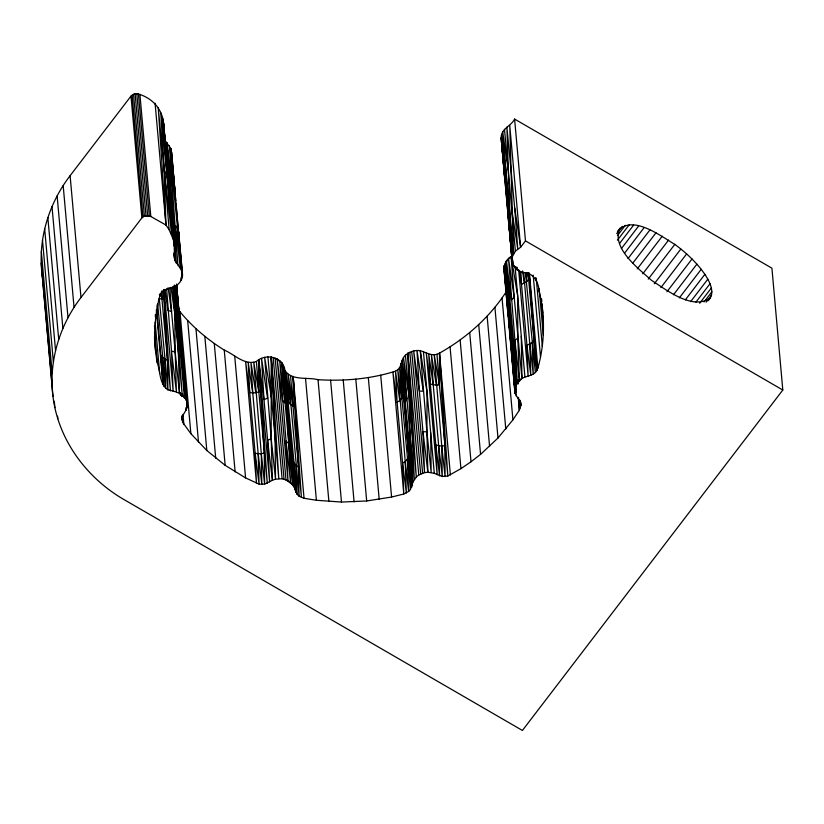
<?xml version="1.0" encoding="UTF-8"?>
<svg xmlns="http://www.w3.org/2000/svg" width="824" height="824" viewBox="0 0 824 824"><rect width="100%" height="100%" fill="white"/><g stroke="black" fill="none" stroke-linecap="round" stroke-linejoin="round"><path stroke-width="1.24" d="M511.23 347.213L504.134 265.874L514.784 390.617C514.876 386.775 516.679 382.923 519.378 380.204L517.822 338.025L517.668 295.723L511.086 256.491C506.75 258.973 504.103 263.896 503.917 268.789L514.784 390.617C514.578 396.478 521.149 399.609 520.84 405.439L520.49 401.731L520.84 405.439L519.367 410.177L512.919 419.838L497.995 437.997L480.567 454.364L471.009 461.78L460.935 468.65L447.844 476.025L442.292 476.509L434.299 473.326L427.852 472.255L426.904 431.786L427.048 392.111L420.271 350.663C414.039 349.778 407.138 352.332 403.461 357.544C400.938 362.189 401.216 368.781 395.499 371.171C370.594 379.04 344.041 381.296 318.023 379.689C307.486 376.908 291.809 381.059 284.939 370.481C283.477 356.895 265.709 352.919 256.398 361.468C244.594 365.794 234.356 354.269 224.252 350.087C206.937 339.282 191.158 325.841 178.447 309.824M430.674 432.713L431.148 472.492L426.904 431.786L420.271 350.663C426.461 352.548 433.033 357.235 439.511 353.125L447.844 476.025L439.388 384.746L439.511 353.125C466.26 338.108 489.93 317.147 506.564 291.253M178.952 314.449L176.542 284.074L187.305 404.636C187.872 410.527 181.507 414.132 182.135 419.983L181.847 416.285L182.701 422.382L190.869 433.661L206.814 450.501L225.148 465.323L245.573 477.899L259.066 484.131L264.617 484.141L272.414 480.279L271.189 438.759L271.23 356.936L282.096 478.754L287.988 480.619L290.573 482.38L294.189 487.149L297.186 494.421L299.081 496.182L304.046 498.293L316.395 500.261L341.476 502.053L366.68 500.971L391.585 497.037L403.791 494.009L408.622 491.485L410.414 489.559L412.968 482.05L416.295 476.983L418.777 475.005L424.556 472.636L427.852 472.255L422.969 431.724L419.344 391.112L416.975 350.437L423.279 391.184L419.344 391.112L413.679 350.818L424.556 472.636L422.969 431.724L426.904 431.786M293.952 463.304L295.816 492.299L292.685 460.832L295.909 465.375L297.186 494.421L284.939 370.481L295.054 489.95L284.187 368.122L287.246 399.928L290.47 404.46L292.983 406.016L288.215 374.364L299.081 496.182L298.422 466.93L293.169 376.475L301.419 497.5L292.983 406.016L293.169 376.475L304.046 498.293M507.224 260.734L505.678 262.423L516.555 384.252L521.952 378.319L514.197 297.423L508.501 258.375L514.907 340.415L519.378 380.204C524.919 375.044 535.651 376.939 537.897 368.101C544.819 343.093 545.313 316.364 539.112 291.15C538.587 281.787 533.097 272.116 522.715 272.6C516.741 271.168 512.353 265.606 512.013 259.581L501.147 137.752C500.92 128.688 511.189 126.175 514.609 119.068L771.923 268.191L782.8 390.02L522.416 730.466L124.599 499.921C86.891 478.404 58.174 439.934 52.963 396.313L42.096 274.485C37.708 239.485 48.719 203.507 70.112 175.697L130.995 96.099L135.105 93.648L139.915 94.441C153.326 99.117 162.194 109.417 163.657 123.476L174.863 250.774C169.528 262.691 187.748 268.789 181.043 280.387C178.252 285.846 172.288 288.05 166.654 289.214C159.032 291.851 158.744 300.966 157.26 307.548C153.964 325.758 153.933 344.525 157.271 362.735C160.484 371.531 159.259 384.128 167.911 389.876C176.192 391.431 186.883 394.428 187.305 404.636L185.019 381.718M52.963 396.313C48.585 361.303 59.586 325.326 80.989 297.516L141.862 217.927L144.385 215.97L149.288 215.631L165.964 225.055L169.136 229.721L173.452 239.908L174.863 250.774L174.338 245.717M163.657 289.997L170.424 390.906L161.978 299.452L162.071 290.728M183.803 370.182L183.628 362.982L186.914 401.731L176.501 285.032M515.371 251.145L520.614 247.252L509.747 125.423L513.558 253.73L506.183 172.772L501.558 134.765L512.013 259.581L512.425 256.594L515.371 251.145L508.243 169.785L502.692 131.912L506.183 172.772L508.439 220.162L512.353 262.557L501.476 140.739L502.341 142.408M504.659 267.913L504.401 271.673L507.543 309.494M515 387.702L504.134 265.874L515.278 393.491L515.793 385.982L504.916 264.154M163.749 132.242L163.657 123.476L173.452 239.908L160.773 112.867L164.233 169.744L169.136 229.721M171.413 154.222L170.908 148.701L164.131 139.132M708.104 300.76C715.86 293.148 709.711 281.726 704.87 274.33C696.805 262.599 686.207 252.814 674.815 244.368C660.498 235.963 632.41 214.034 617.506 231.266M410.362 439.326L408.982 442.591L412.278 484.914L401.401 363.096L403.389 396.21L411.65 487.324L401.401 363.096L412.968 482.05L410.362 439.326L403.461 357.544L408.982 395.829L416.295 476.983L407.911 353.177L410.362 439.326L414.338 479.372L407.911 353.177L418.777 475.005M401.401 363.096L408.828 457.124L410.414 489.559L401.906 398.641L397.745 369.657L405.202 461.574L406.366 492.999L402.555 463.047L397.117 402.143L399.764 400.66L403.389 396.21L400.783 365.506M399.764 400.66L395.499 371.171L397.117 402.143L392.924 372.191L403.791 494.009L402.555 463.047L405.202 461.574L408.828 457.124M619.844 228.197C611.089 248.189 638.775 268.686 651.547 280.366C666.297 289.78 693.128 311.081 710.453 297.691M514.609 119.068L525.475 240.896L520.614 247.252L514.701 207.936L506.884 127.123L509.798 213.385L512.425 256.594L508.635 216.712M616.733 233.573L622.202 226.425M617.506 235.52L625.313 225.312M617.413 240.196L629.134 224.88M619.524 243.523L633.584 225.137M621.409 248.549L638.59 226.075M624.53 253.226L644.059 227.692M628.032 258.54L649.909 229.937M632.574 263.423L656.007 232.79M637.271 268.871L662.269 236.179M642.802 273.774L668.573 240.072M648.251 279.099L674.815 244.368M654.308 283.744L680.871 249.013M660.858 287.627L686.629 253.916M667.007 291.675L692.006 258.993M673.466 294.786L696.898 264.144M679.337 297.886L701.214 269.293M685.341 299.864L704.87 274.33M690.636 301.646L707.816 279.182M695.94 302.13L710 283.744M699.648 303.273L711.37 287.957M704.087 301.934L711.905 291.727M706.127 302.14L711.596 294.992M523.652 272.157L529.791 344.195L530.831 375.435L526.948 345.349L521.52 284.445L526.783 281.53L528.617 279.295L528.318 272.95M518.636 269.706L528.133 376.135L526.948 345.349L532.222 342.444L534.055 340.209L529.018 272.929M509.541 258.19L511.086 256.491L514.197 297.423L511.282 299.802L506.42 260.693L517.287 382.511L514.907 340.415L517.822 338.025M271.189 438.759L275.515 479.166L275.062 438.059L271.23 356.936L278.79 478.651L271.436 397.446L264.638 357.348L271.189 438.759L267.615 440.274L269.633 481.927L258.757 360.098L258.839 392.039L267.264 483.286L258.757 360.098L263.989 399.671L267.615 440.274L272.414 480.279L275.515 479.166L282.096 478.754M258.839 392.039L253.751 362.313L261.301 453.797L261.836 484.419L258.19 453.931L252.762 393.027L248.189 362.303L249.734 392.451L255.172 453.365L256.46 483.276L245.593 361.448L249.734 392.451L252.762 393.027L258.839 392.039L256.398 361.468M258.19 453.931L259.066 484.131L255.172 453.365L261.301 453.797L264.267 452.953L258.757 360.098M439.388 384.746L434.217 354.732L441.757 446.134L442.292 476.509L438.677 445.908L433.239 385.004L428.727 354.062L430.344 384.077L435.783 444.991L437.163 474.727L426.296 352.909L430.344 384.077L436.329 385.23L439.388 384.746L436.967 354.196M438.677 445.908L439.604 475.891L435.783 444.991L441.757 446.134L444.826 445.65L439.511 353.125L450.388 474.943M137.351 94.317L133.509 94.142L144.385 215.97L150.792 216.259L139.915 94.441M175.131 285.64L185.204 398.486L179.477 393.038L175.182 352.126L171.485 351.014L166.633 288.987M161.37 291.861L161.978 299.452L159.248 298.216L167.911 389.876L167.416 360.366L163.44 290.017M156.704 309.34L160.783 355.031L162.421 357.307L167.416 360.366M525.475 240.896L782.8 390.02M295.909 465.375L298.422 466.93M292.674 484.594L285.073 402.926L279.707 360.552L286.031 441.046L290.573 482.38L286.948 405.933L281.808 362.766L275.144 358.193L286.01 480.011L292.674 484.594L290.573 446.546M288.699 443.539L286.031 441.046L287.988 480.619L277.111 358.79L282.405 400.443L285.073 402.926L281.808 362.766M514.052 265.915L519.707 271.446M174.297 185.771L175.162 194.639L175.038 191.189L171.917 184.957L166.984 143.077L167.808 171.413L176.171 263.072L166.984 143.077L177.86 264.906L169.342 145.673L181.785 270.529L171.588 151.987L175.728 200.984M177.551 228.495L175.543 225.57L180.219 267.491L177.551 228.495L178.664 231.802L182.454 273.815L178.447 231.441M172.453 230.668L173.246 232.327L166.984 143.077M503.917 268.789L505.555 284.156M42.096 274.485L43.157 280.778M255.862 392.883L250.96 362.601L252.762 393.027M436.329 385.23L431.426 354.681L433.239 385.004M160.989 293.169L161.978 299.452M511.869 210.398L517.76 248.951L514.701 207.936M525.454 272.662L535.353 372.489L534.055 340.209L528.081 272.899M522.529 270.921L524.363 283.291M170.97 287.349L174.801 313.408L182.166 394.717L174.245 285.217M527.721 273.074L528.617 279.295M168.096 287.658L171.557 311.513L175.182 352.126L176.429 391.915L171.485 351.014L173.164 391.379L164.12 290.069M519.563 270.632L521.52 284.445L520.871 271.59M164.985 289.358L167.859 310.401L171.557 311.513L169.806 287.586M403.389 396.21L399.537 367.731L401.906 398.641M290.47 404.46L286.309 372.592L288.513 402.39M186.698 405.037L186.997 407.561L186.677 403.822M182.032 393.872L182.341 396.416M529.791 344.195L533.283 374.189L532.222 342.444M405.202 461.574L408.622 491.485L407.344 459.555M180.415 392.543L180.693 395.046M165.974 155.273L166.541 160.237M166.819 162.719L167.808 171.413L165.294 141.254M501.363 139.74L501.147 137.752L504.813 179.56L501.476 140.739M181.651 272.198L182.207 277.173L181.692 270.818M441.757 446.134L445.094 476.55L444.826 445.65M261.301 453.797L264.617 484.141L264.267 452.953M512.116 356.009L511.601 350.983L512.168 357.245M512.662 361.036L512.93 363.549M515.361 386.157L516.442 396.2M169.414 188.583L162.575 118.09L171.65 234.696L164.233 169.744L158.26 107.892L165.964 225.055L164.233 169.744L166.984 175.759L168.724 182.083L174.534 245.294L163.997 128.946L164.965 141.677M157.662 304.015L165.748 388.362L164.687 359.13M519.614 400.207L520.418 407.88L519.851 400.176M171.825 221.677L172.092 224.21M172.618 229.268L173.019 233.068M173.411 236.859L174.07 243.183M535.785 277.925L536.043 280.469L535.816 277.904M517.802 381.522L518.059 384.077M183.484 366.443L183.742 368.987M184.123 372.808L184.761 379.174M171.825 160.412L172.195 164.223M172.566 168.024L173.061 173.092M173.431 176.892L174.049 183.237M175.038 191.189L170.908 148.701L173.926 187.893M534.055 340.209L536.918 370.419L529.173 273.156M174.297 253.483L175.007 260.95L174.235 248.508M504.494 129.327L508.243 169.785M505.792 286.659L506.369 292.901M506.606 295.404L507.182 301.646M507.533 305.395L507.996 310.391M174.214 253.72L174.451 256.254M176.501 284.898L180.003 322.369M176.707 292.005L177.057 295.754M177.531 300.77L177.994 305.786M178.345 309.546L178.808 314.552M179.272 319.568L179.622 323.327L179.251 318.239M182.114 415.976L182.701 422.382L182.186 416.017M541.584 298.885L541.811 301.45M542.038 304.015L542.841 312.986M541.152 299.442L543.48 324.048M539.184 288.966L543.304 335.131M538.886 288.585L539.112 291.15M536.362 279.511L542.316 346.204M533.19 275.134L540.513 357.204M529.544 274.485L537.897 368.101M515.072 266.543L524.919 376.939M512.868 260.384L513.218 264.236M518.224 397.353L519.367 410.177L518.543 397.487M508.336 314.16L508.789 319.238M509.129 323.039L509.696 329.384M509.922 331.928L510.489 338.273M510.829 342.084L511.282 347.151M502.053 298.01L512.919 419.838M494.915 307.301L505.792 429.129M487.128 316.179L497.995 437.997M478.703 324.594L489.58 446.423M469.701 332.536L480.567 454.364M460.132 339.962L471.009 461.78M450.058 346.832L460.935 468.65M423.423 351.498L434.299 473.326M411.763 351.621L422.64 473.45M409.847 352.414L420.714 474.233M380.709 375.208L391.585 497.037M368.318 377.536L379.195 499.354M355.803 379.143L366.68 500.971M343.217 380.049L354.083 501.868M330.599 380.224L341.476 502.053M318.023 379.689L328.889 501.517M305.529 378.432L316.395 500.261M283.322 365.331L294.189 487.149M273.177 357.575L284.053 479.393M234.706 356.081L245.573 477.899M224.252 350.087L235.128 471.915M214.281 343.505L225.148 465.323M204.826 336.357L215.703 458.185M195.947 328.673L206.814 450.501M187.656 320.495L198.522 442.313M175.955 203.528L178.221 228.907M180.003 311.843L190.869 433.661M180.085 328.374L180.425 332.175M180.878 337.253L181.218 341.064M181.671 346.142L182.125 351.209M182.465 355.02L182.918 360.098M175.862 285.99L186.049 400.114M185.771 407.839L185.997 410.373M174.43 285.289L184.38 396.859M182.629 393.718L182.856 396.282M182.969 414.328L183.886 424.587M155.087 103.237L165.964 225.055M159.465 294.065L159.702 296.63M138.422 93.802L149.288 215.631M157.034 304.983L157.26 307.548M156.313 309.824L162.946 384.2L160.783 355.031L164.058 386.435L162.421 357.307M136.784 93.534L147.65 215.363M155.283 314.727L155.633 318.569M135.105 93.648L145.982 215.476M155.128 322.256L159.712 373.55M154.469 325.799L154.809 329.651M154.521 331.959L157.271 362.735M154.469 336.882L154.819 340.734M154.49 338.952L155.633 351.776M132.108 94.976L142.985 216.805M130.995 96.099L141.862 217.927M70.112 175.697L80.989 297.516M63.18 185.565L74.047 307.393M57.124 195.875L68.001 317.693M52.005 206.546L62.871 328.374M47.844 217.515L58.71 339.344M44.661 228.722L55.538 350.55M42.488 240.093L53.364 361.921M57.577 416.202L57.804 418.767M41.334 251.557L52.2 373.385M54.312 401.226L54.878 407.633M41.2 263.052L52.077 384.87M405.429 355.154L408.982 395.829M517.987 380.534L518.203 383.057M512.487 360.994L512.919 366M513.239 369.749L513.774 375.991M513.991 378.494L515.278 393.491M267.913 356.833L271.436 397.446M184.123 373.921L184.545 378.896M184.978 383.881L185.4 388.866M185.833 393.851L186.152 397.59M172.504 286.814L174.801 313.408L175.182 352.126M290.542 375.682L292.983 406.016M180.198 392.512L180.405 395.015M165.253 145.488L165.645 150.576M166.036 155.674L166.427 160.762M166.808 165.851L167.107 169.672M526.134 272.888L526.783 281.53M518.337 379.637L518.533 382.212M515.669 385.982L516.154 392.368M180.858 277.863L181.043 280.387M506.987 294.92L507.162 297.485M507.697 305.189L507.955 309.041M171.773 161.628L171.948 164.131M181.496 393.748L181.671 396.272M174.225 286.494L178.427 354.011L179.477 393.038M173.473 236.055L173.854 242.287M178.664 231.802L178.787 235.252M173.895 286.546L174.801 313.408M521.293 336.336L521.952 378.319M406.737 398.713L405.357 401.988L402.102 360.232L406.737 398.713M267.563 398.147L263.989 399.671L261.538 358.45L267.563 398.147M517.05 269.757L516.782 267.203L517.05 269.757"/></g></svg>
